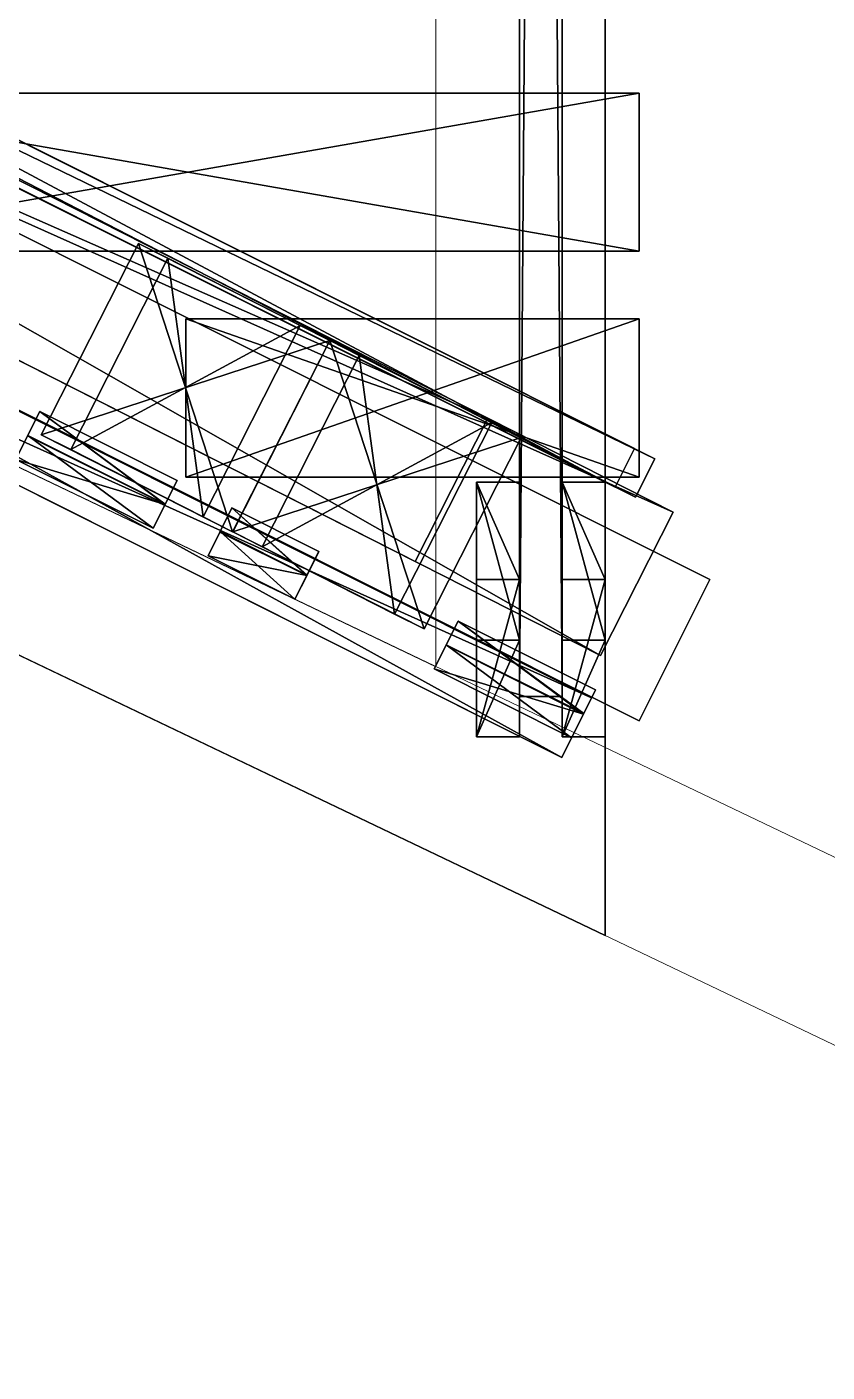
# Model space of a CAD drawing. Header units: centimetres. Extents: x 402 to 3875, y 442 to 2267.
# Drawn here: x 1553.1 to 1624, y 1486.2 to 1605.3 of the extents above; entities that cross this region are included whole.
import ezdxf

# ---------------------------------------------------------------- set-up
doc = ezdxf.new("R2010")
doc.units = ezdxf.units.CM
doc.layers.get('0').update_dxf_attribs({"true_color": 0xff5454})
for name, color, linetype in [('Columns of the Existing Mesh Walls', 250, 'Continuous'), ('Floor Area (Red Dust)', 250, 'Continuous'), ('Ground Wooden Structure Systems', 250, 'Continuous'), ('Plan', 250, 'Continuous'), ('Roof Systems', 250, 'Continuous'), ('Sliding Frames (window like)', 250, 'Continuous')]:
    doc.layers.add(name, color=color, linetype=linetype)
doc.layers.get('0').off()

# ---------------------------------------------------------------- blocks, each defined once
blk = doc.blocks.new('Component_1')
for p, q in [((0, -12), (0, 258.82)), ((0, 258.82), (14, 258.82)), ((0, -12, 2.7), (0, 258.82, 2.7)), ((0, 258.82), (0, 258.82, 2.7)), ((0, 258.82, 2.7), (14, 258.82, 2.7)), ((14, 258.82), (14, -12)), ((14, 258.82), (14, 258.82, 2.7)), ((14, 258.82, 2.7), (14, -12, 2.7)), ((14, -12), (0, -12)), ((14, -12, 2.7), (0, -12, 2.7)), ((0, -12), (0, -12, 2.7)), ((14, -12), (14, -12, 2.7))]:
    blk.add_line(p, q)
mesh = blk.add_polyface()
corners = [(14, 258.82), (0, -12), (0, 258.82), (14, -12)]
mesh.append_faces([[corners[k] for k in face] for face in [(0, 1, 2), (1, 0, 3)]], dxfattribs={"vtx0": -1})
mesh = blk.add_polyface()
corners = [(0, 258.82, 2.7), (0, -12), (0, -12, 2.7), (0, 258.82)]
mesh.append_faces([[corners[k] for k in face] for face in [(0, 1, 2), (1, 0, 3)]], dxfattribs={"vtx0": -1})
at = {"color": 250, "true_color": 0x3a3a3a}
mesh = blk.add_polyface(dxfattribs=at)
corners = [(14, -12, 2.7), (0, 258.82, 2.7), (0, -12, 2.7), (14, 258.82, 2.7)]
mesh.append_faces([[corners[k] for k in face] for face in [(0, 1, 2), (1, 0, 3)]], dxfattribs={"vtx0": -1, "color": 250})
mesh = blk.add_polyface()
corners = [(0, 258.82, 2.7), (14, 258.82), (0, 258.82), (14, 258.82, 2.7)]
mesh.append_faces([[corners[k] for k in face] for face in [(0, 1, 2), (1, 0, 3)]], dxfattribs={"vtx0": -1})
mesh = blk.add_polyface()
corners = [(14, 258.82), (14, -12, 2.7), (14, -12), (14, 258.82, 2.7)]
mesh.append_faces([[corners[k] for k in face] for face in [(0, 1, 2), (1, 0, 3)]], dxfattribs={"vtx0": -1})
mesh = blk.add_polyface()
corners = [(14, -12, 2.7), (0, -12), (14, -12), (0, -12, 2.7)]
mesh.append_faces([[corners[k] for k in face] for face in [(0, 1, 2), (1, 0, 3)]], dxfattribs={"vtx0": -1})
blk = doc.blocks.new('Group_16')
for p, q in [((145.55, 260), (21.2, 0)), ((21.2, 0), (570, 0))]:
    blk.add_line(p, q)
mesh = blk.add_polyface()
corners = [(145.55, 260), (570, 0), (21.2, 0), (570, 260)]
mesh.append_faces([[corners[k] for k in face] for face in [(0, 1, 2), (1, 0, 3)]], dxfattribs={"vtx0": -1})
blk = doc.blocks.new('Group_4')
for p, q in [((19, 19, -9), (0, 19, -9)), ((0, 19, -9), (0, 19, 10)), ((19, 19, 10), (0, 19, 10)), ((0, 19, -9), (0, 0, -9)), ((0, 19, 10), (0, 0, 10)), ((19, 19, -9), (19, 19, 10)), ((19, 0, -9), (19, 19, -9)), ((19, 0, 10), (19, 19, 10)), ((0, 16.08, 7.08), (0, 2.92, 7.08)), ((0, 2.92, -6.08), (0, 16.08, -6.08)), ((0, 16.08, -6.08), (0, 16.08, 7.08)), ((19, 16.08, 7.08), (0, 16.08, 7.08)), ((19, 16.08, -6.08), (0, 16.08, -6.08)), ((19, 16.08, -6.08), (19, 16.08, 7.08)), ((19, 16.08, 7.08), (19, 2.92, 7.08)), ((19, 2.92, -6.08), (19, 16.08, -6.08)), ((0, 2.92, 7.08), (0, 2.92, -6.08)), ((19, 2.92, 7.08), (0, 2.92, 7.08)), ((19, 2.92, -6.08), (0, 2.92, -6.08)), ((19, 2.92, 7.08), (19, 2.92, -6.08)), ((0, 0, 10), (19, 0, 10)), ((0, 0, -9), (19, 0, -9)), ((0, 0, -9), (0, 0, 10)), ((19, 0, -9), (19, 0, 10))]:
    blk.add_line(p, q)
mesh = blk.add_polyface()
corners = [(0, 19, 10), (19, 19, -9), (0, 19, -9), (19, 19, 10)]
mesh.append_faces([[corners[k] for k in face] for face in [(0, 1, 2), (1, 0, 3)]], dxfattribs={"vtx0": -1})
mesh = blk.add_polyface()
corners = [(19, 0, 10), (0, 19, 10), (0, 0, 10), (19, 19, 10)]
mesh.append_faces([[corners[k] for k in face] for face in [(0, 1, 2), (1, 0, 3)]], dxfattribs={"vtx0": -1})
mesh = blk.add_polyface()
corners = [(19, 19, -9), (0, 0, -9), (0, 19, -9), (19, 0, -9)]
mesh.append_faces([[corners[k] for k in face] for face in [(0, 1, 2), (1, 0, 3)]], dxfattribs={"vtx0": -1})
mesh = blk.add_polyface()
corners = [(0, 0, 10), (0, 2.92, 7.08), (0, 0, -9), (0, 19, 10), (0, 16.08, 7.08), (0, 16.08, -6.08), (0, 2.92, -6.08), (0, 19, -9)]
mesh.append_faces([[corners[k] for k in face] for face in [(0, 1, 2), (1, 3, 4), (4, 3, 5), (2, 6, 7), (6, 2, 1), (7, 5, 3)]], dxfattribs={"vtx0": -1, "vtx1": -1})
mesh.append_faces([[corners[k] for k in face] for face in [(1, 0, 3), (7, 6, 5)]], dxfattribs={"vtx0": -1, "vtx2": -1})
mesh = blk.add_polyface()
corners = [(19, 0, -9), (19, 2.92, -6.08), (19, 0, 10), (19, 19, -9), (19, 16.08, -6.08), (19, 16.08, 7.08), (19, 2.92, 7.08), (19, 19, 10)]
mesh.append_faces([[corners[k] for k in face] for face in [(0, 1, 2), (1, 3, 4), (4, 3, 5), (2, 6, 7), (6, 2, 1), (7, 5, 3)]], dxfattribs={"vtx0": -1, "vtx1": -1})
mesh.append_faces([[corners[k] for k in face] for face in [(1, 0, 3), (7, 6, 5)]], dxfattribs={"vtx0": -1, "vtx2": -1})
mesh = blk.add_polyface()
corners = [(19, 16.08, 7.08), (0, 2.92, 7.08), (0, 16.08, 7.08), (19, 2.92, 7.08)]
mesh.append_faces([[corners[k] for k in face] for face in [(0, 1, 2), (1, 0, 3)]], dxfattribs={"vtx0": -1})
mesh = blk.add_polyface()
corners = [(19, 2.92, -6.08), (0, 16.08, -6.08), (0, 2.92, -6.08), (19, 16.08, -6.08)]
mesh.append_faces([[corners[k] for k in face] for face in [(0, 1, 2), (1, 0, 3)]], dxfattribs={"vtx0": -1})
mesh = blk.add_polyface()
corners = [(19, 16.08, 7.08), (0, 16.08, -6.08), (19, 16.08, -6.08), (0, 16.08, 7.08)]
mesh.append_faces([[corners[k] for k in face] for face in [(0, 1, 2), (1, 0, 3)]], dxfattribs={"vtx0": -1})
mesh = blk.add_polyface()
corners = [(0, 2.92, 7.08), (19, 2.92, -6.08), (0, 2.92, -6.08), (19, 2.92, 7.08)]
mesh.append_faces([[corners[k] for k in face] for face in [(0, 1, 2), (1, 0, 3)]], dxfattribs={"vtx0": -1})
mesh = blk.add_polyface()
corners = [(19, 0, 10), (0, 0, -9), (19, 0, -9), (0, 0, 10)]
mesh.append_faces([[corners[k] for k in face] for face in [(0, 1, 2), (1, 0, 3)]], dxfattribs={"vtx0": -1})
blk = doc.blocks.new('Group_45')
for p, q in [((0, 20.96, 3.8), (0, 276.27, 3.8)), ((0, 20.96), (0, 276.27)), ((14.22, 276.27), (14.22, 20.96)), ((14.22, 276.27, 3.8), (14.22, 20.96, 3.8)), ((0, 20.96), (0, 20.96, 3.8)), ((14.22, 20.96), (0, 20.96)), ((14.22, 20.96, 3.8), (0, 20.96, 3.8)), ((14.22, 20.96), (14.22, 20.96, 3.8))]:
    blk.add_line(p, q)
mesh = blk.add_polyface()
corners = [(0, 20.96, 3.8), (14.22, 276.27, 3.8), (0, 276.27, 3.8), (14.22, 20.96, 3.8)]
mesh.append_faces([[corners[k] for k in face] for face in [(0, 1, 2), (1, 0, 3)]], dxfattribs={"vtx0": -1})
mesh = blk.add_polyface()
corners = [(0, 276.27, 3.8), (0, 20.96), (0, 20.96, 3.8), (0, 276.27)]
mesh.append_faces([[corners[k] for k in face] for face in [(0, 1, 2), (1, 0, 3)]], dxfattribs={"vtx0": -1})
mesh = blk.add_polyface()
corners = [(14.22, 276.27), (0, 20.96), (0, 276.27), (14.22, 20.96)]
mesh.append_faces([[corners[k] for k in face] for face in [(0, 1, 2), (1, 0, 3)]], dxfattribs={"vtx0": -1})
mesh = blk.add_polyface()
corners = [(14.22, 276.27), (14.22, 20.96, 3.8), (14.22, 20.96), (14.22, 276.27, 3.8)]
mesh.append_faces([[corners[k] for k in face] for face in [(0, 1, 2), (1, 0, 3)]], dxfattribs={"vtx0": -1})
mesh = blk.add_polyface()
corners = [(14.22, 20.96, 3.8), (0, 20.96), (14.22, 20.96), (0, 20.96, 3.8)]
mesh.append_faces([[corners[k] for k in face] for face in [(0, 1, 2), (1, 0, 3)]], dxfattribs={"vtx0": -1})
blk = doc.blocks.new('Group_40')
for p, q in [((0, 2.94, 3.8), (0, 288.61, 3.8)), ((0, 2.94), (0, 288.61)), ((14.22, 288.61), (14.22, 2.94)), ((14.22, 288.61, 3.8), (14.22, 2.94, 3.8)), ((0, 2.94), (0, 2.94, 3.8)), ((14.22, 2.94), (0, 2.94)), ((14.22, 2.94, 3.8), (0, 2.94, 3.8)), ((14.22, 2.94), (14.22, 2.94, 3.8))]:
    blk.add_line(p, q)
mesh = blk.add_polyface()
corners = [(14.22, 2.94, 3.8), (0, 288.61, 3.8), (0, 2.94, 3.8), (14.22, 288.61, 3.8)]
mesh.append_faces([[corners[k] for k in face] for face in [(0, 1, 2), (1, 0, 3)]], dxfattribs={"vtx0": -1})
mesh = blk.add_polyface()
corners = [(0, 288.61, 3.8), (0, 2.94), (0, 2.94, 3.8), (0, 288.61)]
mesh.append_faces([[corners[k] for k in face] for face in [(0, 1, 2), (1, 0, 3)]], dxfattribs={"vtx0": -1})
mesh = blk.add_polyface()
corners = [(14.22, 288.61), (0, 2.94), (0, 288.61), (14.22, 2.94)]
mesh.append_faces([[corners[k] for k in face] for face in [(0, 1, 2), (1, 0, 3)]], dxfattribs={"vtx0": -1})
mesh = blk.add_polyface()
corners = [(14.22, 288.61), (14.22, 2.94, 3.8), (14.22, 2.94), (14.22, 288.61, 3.8)]
mesh.append_faces([[corners[k] for k in face] for face in [(0, 1, 2), (1, 0, 3)]], dxfattribs={"vtx0": -1})
mesh = blk.add_polyface()
corners = [(14.22, 2.94, 3.8), (0, 2.94), (14.22, 2.94), (0, 2.94, 3.8)]
mesh.append_faces([[corners[k] for k in face] for face in [(0, 1, 2), (1, 0, 3)]], dxfattribs={"vtx0": -1})
blk = doc.blocks.new('Group_1')
at = {"layer": 'Columns of the Existing Mesh Walls', "color": 250, "lineweight": 20}
for points in [[(1683.97, 3473.09, 0), (36.01, 27.35, 0)], [(1697.51, 3466.62, 0), (49.55, 20.88, 0)]]:
    blk.add_polyline3d(points, dxfattribs=at)
at = {"layer": 'Floor Area (Red Dust)', "lineweight": 5}
for points in [[(614.67, 1202.5, 0), (65.87, 1202.5, 0), (65.87, 942.5, 0), (490.32, 942.5, 0), (614.67, 1202.5, 0)], [(590.87, 1187.5, 0), (80.87, 1187.5, 0), (80.87, 957.5, 0), (480.87, 957.5, 0), (590.87, 1187.5, 0)]]:
    blk.add_polyline3d(points, close=True, dxfattribs=at)
blk = doc.blocks.new('Group_36')
for p, q in [((13.79, 3.8, 354.53), (0, 3.8, 352.1)), ((0, 0, 352.1), (0, 3.8, 352.1)), ((0, 3.8, 352.1), (62.08, 3.8)), ((76.3, 3.8), (13.79, 3.8, 354.53)), ((13.79, 0, 354.53), (13.79, 3.8, 354.53)), ((62.08, 0), (62.08, 3.8)), ((62.08, 3.8), (76.3, 3.8)), ((76.3, 0), (76.3, 3.8)), ((0, 0, 352.1), (62.08, 0)), ((13.79, 0, 354.53), (0, 0, 352.1)), ((76.3, 0), (13.79, 0, 354.53)), ((62.08, 0), (76.3, 0))]:
    blk.add_line(p, q)
mesh = blk.add_polyface()
corners = [(0, 3.8, 352.1), (62.08, 0), (0, 0, 352.1), (62.08, 3.8)]
mesh.append_faces([[corners[k] for k in face] for face in [(0, 1, 2), (1, 0, 3)]], dxfattribs={"vtx0": -1})
mesh = blk.add_polyface()
corners = [(13.79, 0, 354.53), (0, 3.8, 352.1), (0, 0, 352.1), (13.79, 3.8, 354.53)]
mesh.append_faces([[corners[k] for k in face] for face in [(0, 1, 2), (1, 0, 3)]], dxfattribs={"vtx0": -1})
mesh = blk.add_polyface()
corners = [(0, 3.8, 352.1), (76.3, 3.8), (62.08, 3.8), (13.79, 3.8, 354.53)]
mesh.append_faces([[corners[k] for k in face] for face in [(0, 1, 2), (1, 0, 3)]], dxfattribs={"vtx0": -1})
mesh = blk.add_polyface()
corners = [(76.3, 3.8), (13.79, 0, 354.53), (76.3, 0), (13.79, 3.8, 354.53)]
mesh.append_faces([[corners[k] for k in face] for face in [(0, 1, 2), (1, 0, 3)]], dxfattribs={"vtx0": -1})
mesh = blk.add_polyface()
corners = [(76.3, 3.8), (62.08, 0), (62.08, 3.8), (76.3, 0)]
mesh.append_faces([[corners[k] for k in face] for face in [(0, 1, 2), (1, 0, 3)]], dxfattribs={"vtx0": -1})
mesh = blk.add_polyface()
corners = [(76.3, 0), (0, 0, 352.1), (62.08, 0), (13.79, 0, 354.53)]
mesh.append_faces([[corners[k] for k in face] for face in [(0, 1, 2), (1, 0, 3)]], dxfattribs={"vtx0": -1})
blk = doc.blocks.new('Group_33')
for p, q in [((13.79, 3.8, 354.53), (0, 3.8, 352.1)), ((0, 0, 352.1), (0, 3.8, 352.1)), ((0, 3.8, 352.1), (62.08, 3.8)), ((76.3, 3.8), (13.79, 3.8, 354.53)), ((13.79, 0, 354.53), (13.79, 3.8, 354.53)), ((62.08, 0), (62.08, 3.8)), ((62.08, 3.8), (76.3, 3.8)), ((76.3, 0), (76.3, 3.8)), ((0, 0, 352.1), (62.08, 0)), ((13.79, 0, 354.53), (0, 0, 352.1)), ((76.3, 0), (13.79, 0, 354.53)), ((62.08, 0), (76.3, 0))]:
    blk.add_line(p, q)
mesh = blk.add_polyface()
corners = [(0, 3.8, 352.1), (62.08, 0), (0, 0, 352.1), (62.08, 3.8)]
mesh.append_faces([[corners[k] for k in face] for face in [(0, 1, 2), (1, 0, 3)]], dxfattribs={"vtx0": -1})
mesh = blk.add_polyface()
corners = [(13.79, 0, 354.53), (0, 3.8, 352.1), (0, 0, 352.1), (13.79, 3.8, 354.53)]
mesh.append_faces([[corners[k] for k in face] for face in [(0, 1, 2), (1, 0, 3)]], dxfattribs={"vtx0": -1})
mesh = blk.add_polyface()
corners = [(0, 3.8, 352.1), (76.3, 3.8), (62.08, 3.8), (13.79, 3.8, 354.53)]
mesh.append_faces([[corners[k] for k in face] for face in [(0, 1, 2), (1, 0, 3)]], dxfattribs={"vtx0": -1})
mesh = blk.add_polyface()
corners = [(76.3, 3.8), (13.79, 0, 354.53), (76.3, 0), (13.79, 3.8, 354.53)]
mesh.append_faces([[corners[k] for k in face] for face in [(0, 1, 2), (1, 0, 3)]], dxfattribs={"vtx0": -1})
mesh = blk.add_polyface()
corners = [(76.3, 3.8), (62.08, 0), (62.08, 3.8), (76.3, 0)]
mesh.append_faces([[corners[k] for k in face] for face in [(0, 1, 2), (1, 0, 3)]], dxfattribs={"vtx0": -1})
mesh = blk.add_polyface()
corners = [(76.3, 0), (0, 0, 352.1), (62.08, 0), (13.79, 0, 354.53)]
mesh.append_faces([[corners[k] for k in face] for face in [(0, 1, 2), (1, 0, 3)]], dxfattribs={"vtx0": -1})
blk = doc.blocks.new('Group_11')
for p, q in [((21.48, 0, 10.55), (21.48, 3.8, 10.55)), ((21.48, 0, -3.5), (21.48, 3.8, -3.5)), ((21.48, 3.8, -3.5), (316.78, 3.8, -3.5)), ((21.48, 3.8, 10.55), (21.48, 3.8, -3.5)), ((316.78, 3.8, 10.55), (21.48, 3.8, 10.55)), ((21.48, 0, -3.5), (316.78, 0, -3.5)), ((316.78, 0, 10.55), (21.48, 0, 10.55)), ((21.48, 0, 10.55), (21.48, 0, -3.5))]:
    blk.add_line(p, q)
mesh = blk.add_polyface()
corners = [(316.78, 3.8, -3.5), (21.48, 0, -3.5), (21.48, 3.8, -3.5), (316.78, 0, -3.5)]
mesh.append_faces([[corners[k] for k in face] for face in [(0, 1, 2), (1, 0, 3)]], dxfattribs={"vtx0": -1})
mesh = blk.add_polyface()
corners = [(21.48, 3.8, 10.55), (316.78, 3.8, -3.5), (21.48, 3.8, -3.5), (316.78, 3.8, 10.55)]
mesh.append_faces([[corners[k] for k in face] for face in [(0, 1, 2), (1, 0, 3)]], dxfattribs={"vtx0": -1})
mesh = blk.add_polyface()
corners = [(316.78, 0, 10.55), (21.48, 3.8, 10.55), (21.48, 0, 10.55), (316.78, 3.8, 10.55)]
mesh.append_faces([[corners[k] for k in face] for face in [(0, 1, 2), (1, 0, 3)]], dxfattribs={"vtx0": -1})
mesh = blk.add_polyface()
corners = [(21.48, 3.8, 10.55), (21.48, 0, -3.5), (21.48, 0, 10.55), (21.48, 3.8, -3.5)]
mesh.append_faces([[corners[k] for k in face] for face in [(0, 1, 2), (1, 0, 3)]], dxfattribs={"vtx0": -1})
mesh = blk.add_polyface()
corners = [(316.78, 0, 10.55), (21.48, 0, -3.5), (316.78, 0, -3.5), (21.48, 0, 10.55)]
mesh.append_faces([[corners[k] for k in face] for face in [(0, 1, 2), (1, 0, 3)]], dxfattribs={"vtx0": -1})
blk = doc.blocks.new('Group_25')
for p, q in [((21.48, 0, 10.55), (21.48, 3.8, 10.55)), ((21.48, 0, -3.5), (21.48, 3.8, -3.5)), ((21.48, 3.8, -3.5), (316.78, 3.8, -3.5)), ((21.48, 3.8, 10.55), (21.48, 3.8, -3.5)), ((316.78, 3.8, 10.55), (21.48, 3.8, 10.55)), ((21.48, 0, -3.5), (316.78, 0, -3.5)), ((316.78, 0, 10.55), (21.48, 0, 10.55)), ((21.48, 0, 10.55), (21.48, 0, -3.5))]:
    blk.add_line(p, q)
mesh = blk.add_polyface()
corners = [(21.48, 3.8, -3.5), (316.78, 0, -3.5), (21.48, 0, -3.5), (316.78, 3.8, -3.5)]
mesh.append_faces([[corners[k] for k in face] for face in [(0, 1, 2), (1, 0, 3)]], dxfattribs={"vtx0": -1})
mesh = blk.add_polyface()
corners = [(21.48, 3.8, 10.55), (316.78, 3.8, -3.5), (21.48, 3.8, -3.5), (316.78, 3.8, 10.55)]
mesh.append_faces([[corners[k] for k in face] for face in [(0, 1, 2), (1, 0, 3)]], dxfattribs={"vtx0": -1})
mesh = blk.add_polyface()
corners = [(316.78, 0, 10.55), (21.48, 3.8, 10.55), (21.48, 0, 10.55), (316.78, 3.8, 10.55)]
mesh.append_faces([[corners[k] for k in face] for face in [(0, 1, 2), (1, 0, 3)]], dxfattribs={"vtx0": -1})
mesh = blk.add_polyface()
corners = [(21.48, 3.8, 10.55), (21.48, 0, -3.5), (21.48, 0, 10.55), (21.48, 3.8, -3.5)]
mesh.append_faces([[corners[k] for k in face] for face in [(0, 1, 2), (1, 0, 3)]], dxfattribs={"vtx0": -1})
mesh = blk.add_polyface()
corners = [(316.78, 0, 10.55), (21.48, 0, -3.5), (316.78, 0, -3.5), (21.48, 0, 10.55)]
mesh.append_faces([[corners[k] for k in face] for face in [(0, 1, 2), (1, 0, 3)]], dxfattribs={"vtx0": -1})
blk = doc.blocks.new('Group_34')
for p, q in [((-239.84, 3.8, -3.5), (269.31, 3.8, -3.5)), ((269.31, 3.8, 10.55), (-239.84, 3.8, 10.55)), ((269.31, 0, -3.5), (269.31, 3.8, -3.5)), ((269.31, 3.8, -3.5), (269.31, 3.8, 10.55)), ((269.31, 0, 10.55), (269.31, 3.8, 10.55)), ((-239.84, 0, -3.5), (269.31, 0, -3.5)), ((269.31, 0, 10.55), (-239.84, 0, 10.55)), ((269.31, 0, -3.5), (269.31, 0, 10.55))]:
    blk.add_line(p, q)
mesh = blk.add_polyface()
corners = [(269.31, 3.8, -3.5), (-239.84, 0, -3.5), (-239.84, 3.8, -3.5), (269.31, 0, -3.5)]
mesh.append_faces([[corners[k] for k in face] for face in [(0, 1, 2), (1, 0, 3)]], dxfattribs={"vtx0": -1})
mesh = blk.add_polyface()
corners = [(-239.84, 3.8, 10.55), (269.31, 3.8, -3.5), (-239.84, 3.8, -3.5), (269.31, 3.8, 10.55)]
mesh.append_faces([[corners[k] for k in face] for face in [(0, 1, 2), (1, 0, 3)]], dxfattribs={"vtx0": -1})
mesh = blk.add_polyface()
corners = [(269.31, 0, 10.55), (-239.84, 3.8, 10.55), (-239.84, 0, 10.55), (269.31, 3.8, 10.55)]
mesh.append_faces([[corners[k] for k in face] for face in [(0, 1, 2), (1, 0, 3)]], dxfattribs={"vtx0": -1})
mesh = blk.add_polyface()
corners = [(269.31, 3.8, -3.5), (269.31, 0, 10.55), (269.31, 0, -3.5), (269.31, 3.8, 10.55)]
mesh.append_faces([[corners[k] for k in face] for face in [(0, 1, 2), (1, 0, 3)]], dxfattribs={"vtx0": -1})
mesh = blk.add_polyface()
corners = [(269.31, 0, 10.55), (-239.84, 0, -3.5), (269.31, 0, -3.5), (-239.84, 0, 10.55)]
mesh.append_faces([[corners[k] for k in face] for face in [(0, 1, 2), (1, 0, 3)]], dxfattribs={"vtx0": -1})
blk = doc.blocks.new('Group_5')
for p, q in [((23.46, 0, 10.55), (23.46, 3.8, 10.55)), ((23.46, 0, 3.5), (23.46, 3.8, 3.5)), ((23.46, 3.8, 3.5), (166.04, 3.8, 3.5)), ((23.46, 3.8, 10.55), (23.46, 3.8, 3.5)), ((166.04, 3.8, 10.55), (23.46, 3.8, 10.55)), ((23.46, 0, 3.5), (166.04, 0, 3.5)), ((166.04, 0, 10.55), (23.46, 0, 10.55)), ((23.46, 0, 10.55), (23.46, 0, 3.5))]:
    blk.add_line(p, q)
mesh = blk.add_polyface()
corners = [(166.04, 3.8, 3.5), (23.46, 0, 3.5), (23.46, 3.8, 3.5), (166.04, 0, 3.5)]
mesh.append_faces([[corners[k] for k in face] for face in [(0, 1, 2), (1, 0, 3)]], dxfattribs={"vtx0": -1})
mesh = blk.add_polyface()
corners = [(23.46, 3.8, 10.55), (166.04, 3.8, 3.5), (23.46, 3.8, 3.5), (166.04, 3.8, 10.55)]
mesh.append_faces([[corners[k] for k in face] for face in [(0, 1, 2), (1, 0, 3)]], dxfattribs={"vtx0": -1})
mesh = blk.add_polyface()
corners = [(23.46, 0, 10.55), (166.04, 3.8, 10.55), (23.46, 3.8, 10.55), (166.04, 0, 10.55)]
mesh.append_faces([[corners[k] for k in face] for face in [(0, 1, 2), (1, 0, 3)]], dxfattribs={"vtx0": -1})
mesh = blk.add_polyface()
corners = [(23.46, 3.8, 10.55), (23.46, 0, 3.5), (23.46, 0, 10.55), (23.46, 3.8, 3.5)]
mesh.append_faces([[corners[k] for k in face] for face in [(0, 1, 2), (1, 0, 3)]], dxfattribs={"vtx0": -1})
mesh = blk.add_polyface()
corners = [(166.04, 0, 10.55), (23.46, 0, 3.5), (166.04, 0, 3.5), (23.46, 0, 10.55)]
mesh.append_faces([[corners[k] for k in face] for face in [(0, 1, 2), (1, 0, 3)]], dxfattribs={"vtx0": -1})
blk = doc.blocks.new('Group_12')
at = {"color": 31, "true_color": 0xffcc99}
for p, q in [((-0.53, 5.2, 2.7), (138.19, 282.29, 2.7)), ((-0.53, 5.2), (138.19, 282.29)), ((138.19, 282.29), (150.7, 276.02)), ((138.19, 282.29), (138.19, 282.29, 2.7)), ((138.19, 282.29, 2.7), (150.7, 276.02, 2.7)), ((150.7, 276.02, 2.7), (15.12, 5.2, 2.7)), ((150.7, 276.02), (15.12, 5.2)), ((150.7, 276.02), (150.7, 276.02, 2.7))]:
    blk.add_line(p, q, dxfattribs=at)
at = {"color": 250}
mesh = blk.add_polyface(dxfattribs=at)
corners = [(138.19, 282.29, 2.7), (-0.53, 5.2), (-0.53, 5.2, 2.7), (138.19, 282.29)]
mesh.append_faces([[corners[k] for k in face] for face in [(0, 1, 2), (1, 0, 3)]], dxfattribs={"vtx0": -1, "color": 250})
mesh = blk.add_polyface(dxfattribs=at)
corners = [(138.19, 282.29, 2.7), (150.7, 276.02), (138.19, 282.29), (150.7, 276.02, 2.7)]
mesh.append_faces([[corners[k] for k in face] for face in [(0, 1, 2), (1, 0, 3)]], dxfattribs={"vtx0": -1, "color": 250})
mesh = blk.add_polyface(dxfattribs=at)
corners = [(150.7, 276.02), (15.12, 5.2, 2.7), (15.12, 5.2), (150.7, 276.02, 2.7)]
mesh.append_faces([[corners[k] for k in face] for face in [(0, 1, 2), (1, 0, 3)]], dxfattribs={"vtx0": -1, "color": 250})
blk = doc.blocks.new('Group_10')
for p, q in [((0, 0, 3.8), (0, 225.93, 3.8)), ((0, 0), (0, 225.93)), ((9.43, 225.93), (9.43, 0)), ((9.43, 225.93, 3.8), (9.43, 0, 3.8)), ((0, 0), (0, 0, 3.8)), ((9.43, 0), (0, 0)), ((9.43, 0, 3.8), (0, 0, 3.8)), ((9.43, 0), (9.43, 0, 3.8))]:
    blk.add_line(p, q)
mesh = blk.add_polyface()
corners = [(9.43, 0, 3.8), (0, 225.93, 3.8), (0, 0, 3.8), (9.43, 225.93, 3.8)]
mesh.append_faces([[corners[k] for k in face] for face in [(0, 1, 2), (1, 0, 3)]], dxfattribs={"vtx0": -1})
mesh = blk.add_polyface()
corners = [(0, 225.93, 3.8), (0, 0), (0, 0, 3.8), (0, 225.93)]
mesh.append_faces([[corners[k] for k in face] for face in [(0, 1, 2), (1, 0, 3)]], dxfattribs={"vtx0": -1})
mesh = blk.add_polyface()
corners = [(9.43, 225.93), (0, 0), (0, 225.93), (9.43, 0)]
mesh.append_faces([[corners[k] for k in face] for face in [(0, 1, 2), (1, 0, 3)]], dxfattribs={"vtx0": -1})
mesh = blk.add_polyface()
corners = [(9.43, 225.93), (9.43, 0, 3.8), (9.43, 0), (9.43, 225.93, 3.8)]
mesh.append_faces([[corners[k] for k in face] for face in [(0, 1, 2), (1, 0, 3)]], dxfattribs={"vtx0": -1})
mesh = blk.add_polyface()
corners = [(9.43, 0), (0, 0, 3.8), (0, 0), (9.43, 0, 3.8)]
mesh.append_faces([[corners[k] for k in face] for face in [(0, 1, 2), (1, 0, 3)]], dxfattribs={"vtx0": -1})
blk = doc.blocks.new('Group_56')
for p, q in [((0, 13.61, 114.43), (0, 0, 114.43)), ((20.18, 13.61), (0, 13.61, 114.43)), ((2.07, 13.61, 114.8), (0, 13.61, 114.43)), ((2.07, 13.61, 114.8), (2.07, 0, 114.8)), ((22.25, 13.61, 0.36), (2.07, 13.61, 114.8)), ((20.18, 0), (20.18, 13.61)), ((22.25, 13.61, 0.36), (20.18, 13.61)), ((22.25, 0, 0.36), (22.25, 13.61, 0.36)), ((0, 0, 114.43), (20.18, 0)), ((2.07, 0, 114.8), (0, 0, 114.43)), ((2.07, 0, 114.8), (22.25, 0, 0.36)), ((22.25, 0, 0.36), (20.18, 0))]:
    blk.add_line(p, q)
mesh = blk.add_polyface()
corners = [(0, 0, 114.43), (20.18, 13.61), (20.18, 0), (0, 13.61, 114.43)]
mesh.append_faces([[corners[k] for k in face] for face in [(0, 1, 2), (1, 0, 3)]], dxfattribs={"vtx0": -1})
mesh = blk.add_polyface()
corners = [(2.07, 0, 114.8), (0, 13.61, 114.43), (0, 0, 114.43), (2.07, 13.61, 114.8)]
mesh.append_faces([[corners[k] for k in face] for face in [(0, 1, 2), (1, 0, 3)]], dxfattribs={"vtx0": -1})
mesh = blk.add_polyface()
corners = [(0, 13.61, 114.43), (22.25, 13.61, 0.36), (20.18, 13.61), (2.07, 13.61, 114.8)]
mesh.append_faces([[corners[k] for k in face] for face in [(0, 1, 2), (1, 0, 3)]], dxfattribs={"vtx0": -1})
mesh = blk.add_polyface()
corners = [(22.25, 13.61, 0.36), (2.07, 0, 114.8), (22.25, 0, 0.36), (2.07, 13.61, 114.8)]
mesh.append_faces([[corners[k] for k in face] for face in [(0, 1, 2), (1, 0, 3)]], dxfattribs={"vtx0": -1})
mesh = blk.add_polyface()
corners = [(22.25, 13.61, 0.36), (20.18, 0), (20.18, 13.61), (22.25, 0, 0.36)]
mesh.append_faces([[corners[k] for k in face] for face in [(0, 1, 2), (1, 0, 3)]], dxfattribs={"vtx0": -1})
mesh = blk.add_polyface()
corners = [(22.25, 0, 0.36), (0, 0, 114.43), (20.18, 0), (2.07, 0, 114.8)]
mesh.append_faces([[corners[k] for k in face] for face in [(0, 1, 2), (1, 0, 3)]], dxfattribs={"vtx0": -1})
blk = doc.blocks.new('Group_14')
for p, q in [((0, 13.61, 114.43), (0, 5, 114.43)), ((20.18, 13.61), (0, 13.61, 114.43)), ((2.07, 13.61, 114.8), (0, 13.61, 114.43)), ((2.07, 13.61, 114.8), (2.07, 5, 114.8)), ((22.25, 13.61, 0.36), (2.07, 13.61, 114.8)), ((20.18, 5), (20.18, 13.61)), ((22.25, 13.61, 0.36), (20.18, 13.61)), ((22.25, 5, 0.36), (22.25, 13.61, 0.36)), ((0, 5, 114.43), (20.18, 5)), ((2.07, 5, 114.8), (0, 5, 114.43)), ((2.07, 5, 114.8), (22.25, 5, 0.36)), ((22.25, 5, 0.36), (20.18, 5))]:
    blk.add_line(p, q)
mesh = blk.add_polyface()
corners = [(0, 5, 114.43), (20.18, 13.61), (20.18, 5), (0, 13.61, 114.43)]
mesh.append_faces([[corners[k] for k in face] for face in [(0, 1, 2), (1, 0, 3)]], dxfattribs={"vtx0": -1})
mesh = blk.add_polyface()
corners = [(2.07, 5, 114.8), (0, 13.61, 114.43), (0, 5, 114.43), (2.07, 13.61, 114.8)]
mesh.append_faces([[corners[k] for k in face] for face in [(0, 1, 2), (1, 0, 3)]], dxfattribs={"vtx0": -1})
mesh = blk.add_polyface()
corners = [(0, 13.61, 114.43), (22.25, 13.61, 0.36), (20.18, 13.61), (2.07, 13.61, 114.8)]
mesh.append_faces([[corners[k] for k in face] for face in [(0, 1, 2), (1, 0, 3)]], dxfattribs={"vtx0": -1})
mesh = blk.add_polyface()
corners = [(22.25, 13.61, 0.36), (2.07, 5, 114.8), (22.25, 5, 0.36), (2.07, 13.61, 114.8)]
mesh.append_faces([[corners[k] for k in face] for face in [(0, 1, 2), (1, 0, 3)]], dxfattribs={"vtx0": -1})
mesh = blk.add_polyface()
corners = [(22.25, 13.61, 0.36), (20.18, 5), (20.18, 13.61), (22.25, 5, 0.36)]
mesh.append_faces([[corners[k] for k in face] for face in [(0, 1, 2), (1, 0, 3)]], dxfattribs={"vtx0": -1})
mesh = blk.add_polyface()
corners = [(22.25, 5, 0.36), (0, 5, 114.43), (20.18, 5), (2.07, 5, 114.8)]
mesh.append_faces([[corners[k] for k in face] for face in [(0, 1, 2), (1, 0, 3)]], dxfattribs={"vtx0": -1})
blk = doc.blocks.new('Group_15')
at = {"color": 31, "true_color": 0xffcc99, "xscale": 0.6271799220737199, "yscale": 0.5745582248511836}
for p in [(0, 0, 120), (0, 0)]:
    blk.add_blockref('Group_10', p, dxfattribs=at)
at = {"color": 250, "true_color": 0x3a3a3a, "extrusion": (0.173648, -2.81947e-19, 0.984808), "rotation": 270}
for name, p in [('Group_56', (37, 18.91, 4.08)), ('Group_14', (20, 18.91, 4.08)), ('Group_56', (0, 18.91, 4.08))]:
    blk.add_blockref(name, p, dxfattribs=at)

msp = doc.modelspace()

# ---------------------------------------------------------------- block references
at = {"layer": 'Columns of the Existing Mesh Walls', "lineweight": 20, "rotation": 270}
msp.add_blockref('Group_1', (401.81, 2139.52), dxfattribs=at)
at = {"layer": 'Floor Area (Red Dust)', "lineweight": 15, "extrusion": (0, 0, -1), "zscale": -1, "rotation": 296.9}
for p in [(-1579.91, 1577.54), (-1596.86, 1568.94)]:
    msp.add_blockref('Group_4', p, dxfattribs=at)
at = {"layer": 'Ground Wooden Structure Systems', "lineweight": 15, "extrusion": (0, 0, -1), "yscale": 1.02111111111111, "zscale": -1, "rotation": 296.9}
for name, p in [('Group_40', (-1613, 1560.97, -10)), ('Group_45', (-1613, 1560.97, -13.8))]:
    msp.add_blockref(name, p, dxfattribs=at)
at = {"layer": 'Plan', "lineweight": 15}
for name, p, rotation in [('Group_16', (1604.31, 1503.65), 89.99999999999999), ('Group_12', (1331.29, 1694.56, 344.42), 270)]:
    msp.add_blockref(name, p, dxfattribs=dict(at, rotation=rotation))
at = {"layer": 'Plan', "lineweight": 15, "extrusion": (0, 0, -1), "xscale": 1.008403495039375, "zscale": -1, "rotation": 26.59383801689245}
for name, p in [('Group_11', (-1626.36, 1553.97, -319.82)), ('Group_25', (-1626.36, 1553.97, -291.72))]:
    msp.add_blockref(name, p, dxfattribs=at)
at = {"layer": 'Plan', "lineweight": 15, "extrusion": (3.85108e-17, 0.160993, 0.986956), "xscale": 0.997823771630555, "zscale": 0.927449381302001, "rotation": 270}
for name, p in [('Group_36', (-1596.71, -1466.63, 263.14)), ('Group_33', (-1604.31, -1466.63, 263.14))]:
    msp.add_blockref(name, p, dxfattribs=at)
at = {"layer": 'Roof Systems', "lineweight": 25, "extrusion": (0, 0, -1), "xscale": 1.008403495039375, "zscale": -1, "rotation": 270}
msp.add_blockref('Group_34', (-1600.51, 1817.58, -333.87), dxfattribs=at)
at = {"layer": 'Roof Systems', "lineweight": 20, "yscale": 1.120000000000002, "rotation": 63.40616198310711}
msp.add_blockref('Group_15', (1600.46, 1540.61, 90.55), dxfattribs=at)
at = {"layer": 'Roof Systems', "lineweight": 25, "rotation": 270}
for p, yscale in [((1530.91, 1599.44, 344.42), 0.2951999999999998), ((1568.96, 1579.44, 344.42), 0.1481999999999999)]:
    msp.add_blockref('Component_1', p, dxfattribs=dict(at, yscale=yscale))
at = {"layer": 'Sliding Frames (window like)', "lineweight": 20, "extrusion": (0, 0, -1), "xscale": 1.008403495039375, "zscale": -1, "rotation": 26.59383801689245}
msp.add_blockref('Group_5', (-1626.36, 1553.97, -333.82), dxfattribs=at)

doc.saveas('drawing.dxf')
